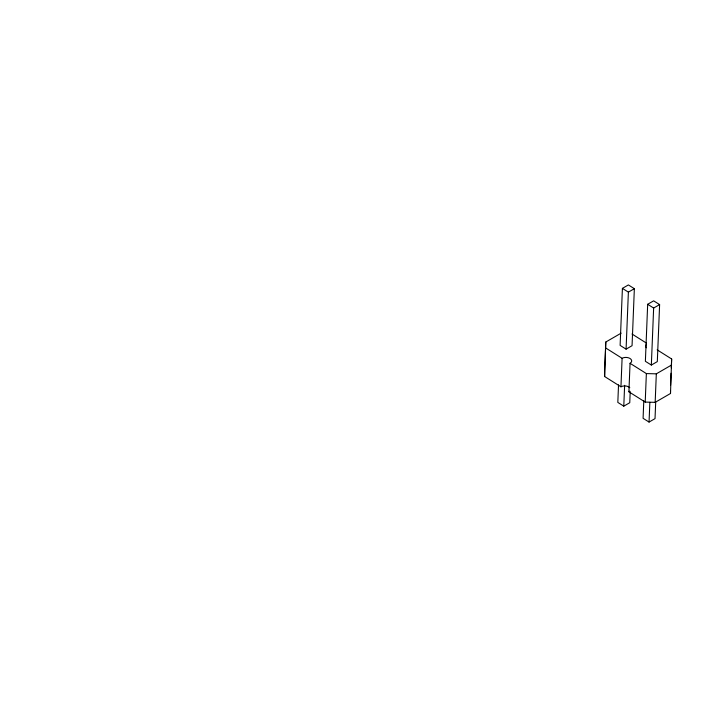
<?xml version="1.0" encoding="UTF-8"?>
<svg xmlns="http://www.w3.org/2000/svg" width="707" height="707" viewBox="0 0 707 707"><rect width="100%" height="100%" fill="white"/><g stroke="black" fill="none" stroke-linecap="round" stroke-linejoin="round"><path stroke-width="1.06" d="M629.804 387.736A5.629 3.394 2.3 0 0 620.949 386.8L604.635 376.531L604.644 370.521L605.793 342.02L621.126 333.165M604.635 376.531L605.793 342.02M605.784 348.021L622.098 358.299A5.629 3.394 2.3 0 1 630.052 358.502A5.629 3.394 2.3 0 1 630.052 363.301L628.903 391.811L645.217 402.089L655.168 402.345L670.501 393.49L670.501 390.485M670.501 393.49L671.65 358.979L657.148 349.85M618.528 384.864L617.821 402.407L623.786 406.163L629.76 402.716L630.202 391.749M622.407 288.376L620.119 345.387L626.084 349.152L632.058 345.696L634.356 288.686L628.382 284.93L622.407 288.376L628.382 292.132L626.084 349.152M620.949 386.8L622.098 358.299M623.786 406.163L624.626 385.333M643.785 400.772L643.087 418.314L649.053 422.07L655.027 418.624L655.689 402.177M647.674 304.284L645.376 361.304L651.341 365.059L657.316 361.613L659.613 304.593L653.648 300.837L647.674 304.284L653.639 308.04L651.341 365.059M645.217 402.089L646.366 373.579L630.052 363.301M649.053 422.07L649.848 402.336M655.168 402.345L656.317 373.835L671.641 364.98M670.589 385.288L671.076 373.234M671.297 367.746L671.65 358.979M628.382 292.132L634.356 288.686M653.639 308.04L659.613 304.593M646.366 373.579L656.317 373.835M631.978 333.996L646.481 343.125M629.796 391.13A5.629 3.394 2.3 0 1 628.903 391.811M646.481 347.773A5.629 3.394 2.3 0 1 646.49 344.371"/></g></svg>
